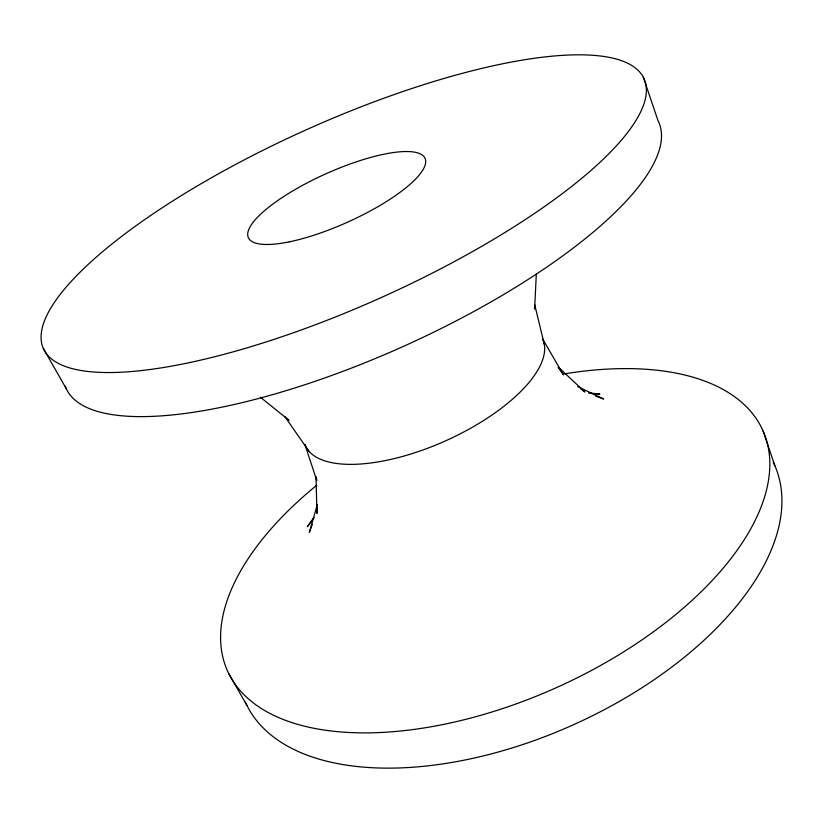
<?xml version="1.0" encoding="UTF-8"?>
<svg xmlns="http://www.w3.org/2000/svg" width="823" height="823" viewBox="0 0 823 823"><rect width="100%" height="100%" fill="white"/><g stroke="black" fill="none" stroke-linecap="round" stroke-linejoin="round"><path stroke-width="1.23" d="M536.339 273.524L534.611 309.057L534.518 306.814M317.287 507.431L316.948 513.459L316.022 477.145M317.297 504.705L309.314 532.491L312.349 524.272M314.005 517.43L307.308 526.771L313.83 518.14M590.245 393.415L599.905 394.073L588.63 392.9M595.338 395.935L603.629 399.011L577.746 386.615M580.987 389.032L584.886 391.964L558.457 367.253M260.377 397.211L289.027 420.275L287.34 418.763M558.22 367.305L563.477 374.897L542.799 339.241M284.809 416.489L308.872 451.169M43.331 348.438L66.149 388.456M228.835 673.718L246.982 705.537M643.319 77.269L658.061 120.786A324.828 99.912 -24.2 0 1 401.912 347.059A324.828 99.912 -24.2 0 1 65.223 386.131M763.137 431.108L774.865 465.736M304.829 444.286L316.762 480.457L316.279 476.959M534.693 304.705L544.342 344.477M773.25 462.238A289.933 154.755 -24.2 0 1 575.4 723.87A289.933 154.755 -24.2 0 1 245.336 702.04M563.786 373.961A293.43 149.951 -24.2 0 1 741.749 543.561A293.43 149.951 -24.2 0 1 326.875 730.433A293.43 149.951 -24.2 0 1 316.773 485.22M542.871 339.385A130.116 53.104 -24.2 0 1 444.327 441.406A130.116 53.104 -24.2 0 1 304.994 444.862M203.374 359.497A329.241 91.878 -24.2 0 0 646.127 86.168A329.241 91.878 -24.2 0 0 181.688 195.38A329.241 91.878 -24.2 0 0 203.374 359.497M289.212 241.849A96.867 26.511 -24.2 0 0 425.635 162.697A96.867 26.511 -24.2 0 0 295.21 189.475A96.867 26.511 -24.2 0 0 289.212 241.849"/></g></svg>
